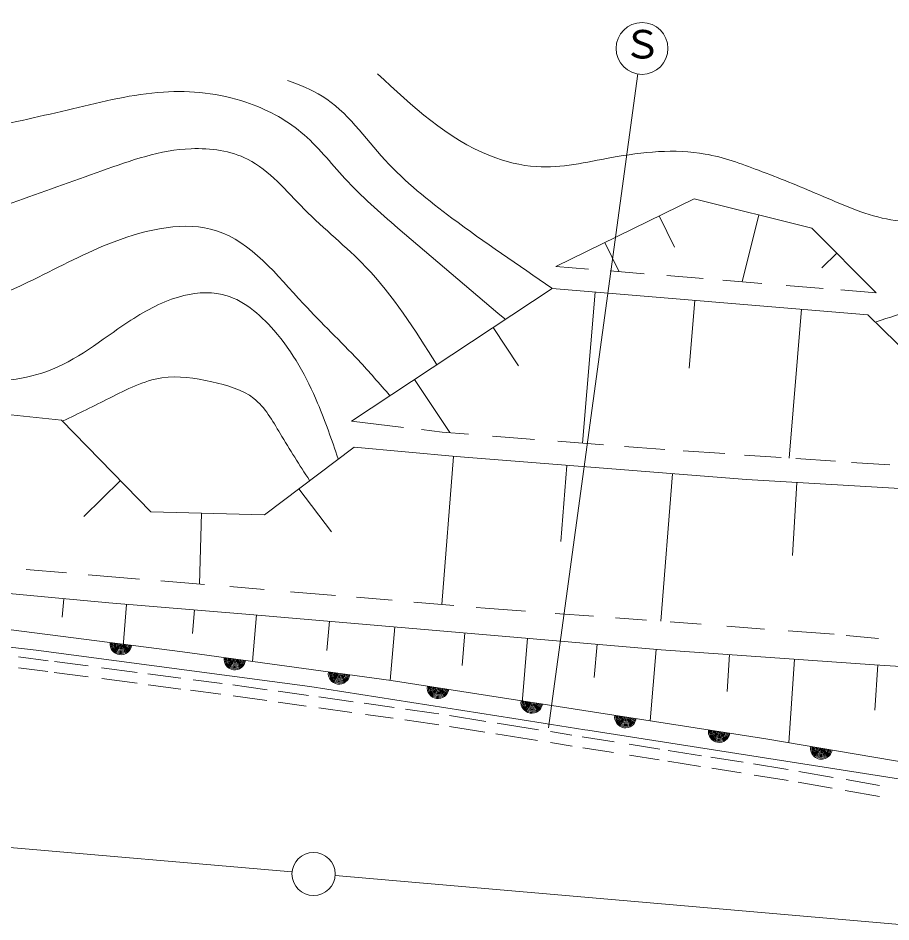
# Model space of a CAD drawing. Units: millimetres, scale not verified. Extents: x 40000 to 680000, y 20000 to 380000.
# Drawn here: x 354268 to 394668, y 279612 to 321459 of the extents above; entities that cross this region are included whole.
import ezdxf
from ezdxf.enums import TextEntityAlignment as Align

# ---------------------------------------------------------------- set-up
doc = ezdxf.new("R2010")
doc.units = ezdxf.units.MM
doc.header["$LTSCALE"] = 1000
for name, color, linetype, lineweight in [('M-BGD', 7, 'Continuous', 13), ('M-BMK', 2, 'Continuous', 13), ('M-BMK-SRVR', 3, 'Continuous', 13), ('M-STR-HTXT', 7, 'Continuous', 13)]:
    doc.layers.add(name, color=color, linetype=linetype, lineweight=lineweight)
doc.styles.add('ＭＳ ゴシック', font='')
doc.styles.get('ＭＳ ゴシック').set_extended_font_data('MS Gothic')

msp = doc.modelspace()

# ---------------------------------------------------------------- linework, layer by layer
at = {"layer": 'M-BGD'}
for p, q in [((385562, 313096), (379160, 309959)), ((391005, 311735), (385562, 313096)), ((384646, 310847), (383935, 312298)), ((387783, 309251), (388557, 312347)), ((393984, 308742), (391005, 311735)), ((382094, 309718), (381431, 311072)), ((391477, 309888), (392164, 310571)), ((379160, 309959), (380664, 309836)), ((381671, 309753), (383242, 309624)), ((384288, 309538), (385980, 309399)), ((386881, 309325), (388685, 309177)), ((378981, 308939), (369701, 302800)), ((393599, 307721), (378981, 308939)), ((389813, 309084), (391533, 308943)), ((392350, 308876), (393984, 308742)), ((380388, 301777), (380971, 308773)), ((385336, 305256), (385597, 308388)), ((389955, 301087), (390529, 307977)), ((400933, 300516), (393599, 307721)), ((377428, 305364), (376256, 307136)), ((374254, 302266), (372622, 304733)), ((356273, 302842), (352080, 303276)), ((360418, 298601), (356273, 302842)), ((369701, 302800), (372108, 302510)), ((372941, 302409), (373890, 302295)), ((373890, 302295), (375117, 302197)), ((376222, 302109), (378171, 301953)), ((379257, 301867), (381363, 301699)), ((369816, 301589), (365671, 298456)), ((374540, 301156), (369816, 301589)), ((382342, 301621), (382953, 301572)), ((382953, 301572), (384208, 301485)), ((385058, 301427), (386982, 301293)), ((373874, 294308), (374415, 301165)), ((387987, 300095), (374540, 301156)), ((387889, 301230), (389587, 301112)), ((390263, 301066), (392099, 300938)), ((392847, 300886), (394623, 300773)), ((379386, 297218), (379664, 300751)), ((357309, 298380), (359009, 300042)), ((384020, 293531), (384559, 300365)), ((401000, 299324), (387987, 300095)), ((368778, 297668), (367270, 299664)), ((390106, 296581), (390306, 299958)), ((365671, 298456), (360418, 298601)), ((362671, 295255), (362761, 298537)), ((356502, 295769), (354640, 295924)), ((359894, 295487), (357510, 295685)), ((358463, 294381), (348405, 295329)), ((361619, 295344), (360877, 295406)), ((362893, 295236), (361619, 295344)), ((365663, 295002), (364075, 295136)), ((368967, 294723), (366883, 294899)), ((371583, 294502), (369929, 294642)), ((356301, 293728), (356382, 294577)), ((364999, 293853), (358463, 294381)), ((359134, 292380), (359290, 294314)), ((374440, 294260), (372583, 294417)), ((362347, 292968), (362435, 294060)), ((384028, 292211), (364999, 293853)), ((365113, 291674), (365299, 293827)), ((375882, 294139), (375478, 294173)), ((377749, 293999), (375882, 294139)), ((380902, 293764), (379129, 293896)), ((361885, 292118), (350445, 293578)), ((368565, 292173), (368683, 293535)), ((383357, 293581), (381925, 293688)), ((385891, 293392), (384456, 293499)), ((371492, 290795), (371706, 293274)), ((374818, 291482), (374948, 292995)), ((388821, 293173), (387074, 293304)), ((392039, 292933), (389905, 293092)), ((355108, 292192), (348979, 292920)), ((377594, 289756), (377852, 292744)), ((394093, 292737), (392593, 292880)), ((367769, 290513), (355108, 292192)), ((371539, 290789), (361885, 292118)), ((380932, 290930), (381065, 292467)), ((383522, 288922), (383808, 292230)), ((393901, 291520), (384028, 292211)), ((355661, 291706), (354285, 291887)), ((387081, 290273), (387201, 291989)), ((389940, 287906), (390210, 291778)), ((355649, 291203), (354294, 291381)), ((357516, 291462), (355957, 291667)), ((359781, 291164), (358125, 291382)), ((401783, 290987), (393901, 291520)), ((393921, 289410), (394068, 291509)), ((357504, 290959), (355942, 291165)), ((359785, 290659), (358142, 290875)), ((361795, 290899), (360267, 291100)), ((361793, 290395), (360293, 290592)), ((363713, 290646), (362375, 290822)), ((364840, 290498), (364201, 290582)), ((365803, 290363), (364840, 290498)), ((377214, 289028), (367769, 290513)), ((388884, 288087), (371539, 290789)), ((363649, 290150), (362245, 290335)), ((364773, 290003), (364225, 290075)), ((365786, 289861), (364773, 290003)), ((367703, 290097), (366304, 290293)), ((369782, 289806), (368195, 290028)), ((367605, 289606), (366312, 289787)), ((371680, 289540), (370291, 289734)), ((369715, 289310), (368182, 289525)), ((371623, 289043), (370342, 289222)), ((373514, 289283), (372192, 289468)), ((373739, 289247), (373514, 289283)), ((375923, 288899), (374236, 289168)), ((373440, 288788), (372163, 288967)), ((373741, 288740), (373440, 288788)), ((378360, 288511), (376442, 288816)), ((378952, 288755), (377214, 289028)), ((380500, 288512), (378952, 288755)), ((375874, 288400), (374230, 288662)), ((379898, 288266), (378913, 288422)), ((380633, 288491), (380500, 288512)), ((392364, 286650), (380633, 288491)), ((378309, 288012), (376375, 288320)), ((379921, 287755), (378906, 287917)), ((381856, 287954), (380379, 288189)), ((409411, 284579), (388884, 288087)), ((381825, 287452), (380413, 287677)), ((383968, 287617), (382550, 287843)), ((385905, 287308), (384351, 287556)), ((383945, 287114), (382565, 287334)), ((387831, 287002), (386335, 287240)), ((385851, 286811), (384346, 287051)), ((387731, 286511), (386375, 286727)), ((389806, 286687), (388305, 286926)), ((389919, 286667), (389806, 286687)), ((402962, 284971), (392364, 286650)), ((389724, 286194), (388340, 286414)), ((391999, 286306), (390406, 286583)), ((389907, 286162), (389724, 286194)), ((391944, 285808), (390372, 286081)), ((394141, 285934), (392596, 286203)), ((394144, 285426), (392547, 285703))]:
    msp.add_line(p, q, dxfattribs=at)
for centre, radius, start, end in [((359025, 292483), 500, 172.7273, 352.7273), ((359025, 292483), 500, 172.7273, 352.7273), ((359025, 292483), 450, 172.7273, 352.7273), ((359025, 292483), 400, 172.7273, 352.7273), ((359025, 292483), 350, 172.7273, 352.7273), ((359025, 292483), 300, 172.7273, 352.7273), ((359025, 292483), 250, 172.7273, 352.7273), ((359025, 292483), 200, 172.7273, 352.7273), ((359025, 292483), 150, 172.7273, 352.7273), ((359025, 292483), 100, 172.7273, 352.7273), ((359025, 292483), 50, 172.7273, 352.7273), ((364299, 291786), 500, 172.1598, 352.1598), ((364299, 291786), 500, 172.1598, 352.1598), ((364299, 291786), 450, 172.1598, 352.1598), ((364299, 291786), 400, 172.1598, 352.1598), ((364299, 291786), 350, 172.1598, 352.1598), ((364299, 291786), 300, 172.1598, 352.1598), ((364299, 291786), 250, 172.1598, 352.1598), ((364299, 291786), 200, 172.1598, 352.1598), ((364299, 291786), 150, 172.1598, 352.1598), ((364299, 291786), 100, 172.1598, 352.1598), ((364299, 291786), 50, 172.1598, 352.1598), ((369125, 291121), 500, 172.1598, 352.1598), ((369125, 291121), 500, 172.1598, 352.1598), ((369125, 291121), 450, 172.1598, 352.1598), ((369125, 291121), 400, 172.1598, 352.1598), ((369125, 291121), 350, 172.1598, 352.1598), ((369125, 291121), 300, 172.1598, 352.1598), ((369125, 291121), 250, 172.1598, 352.1598), ((369125, 291121), 200, 172.1598, 352.1598), ((369125, 291121), 150, 172.1598, 352.1598), ((369125, 291121), 100, 172.1598, 352.1598), ((369125, 291121), 50, 172.1598, 352.1598), ((373707, 290451), 500, 171.1457, 351.1457), ((373707, 290451), 500, 171.1457, 351.1457), ((373707, 290451), 450, 171.1457, 351.1457), ((373707, 290451), 400, 171.1457, 351.1457), ((373707, 290451), 350, 171.1457, 351.1457), ((373707, 290451), 300, 171.1457, 351.1457), ((373707, 290451), 250, 171.1457, 351.1457), ((373707, 290451), 200, 171.1457, 351.1457), ((373707, 290451), 150, 171.1457, 351.1457), ((373707, 290451), 100, 171.1457, 351.1457), ((373707, 290451), 50, 171.1457, 351.1457), ((378043, 289776), 500, 171.1457, 351.1457), ((378043, 289776), 500, 171.1457, 351.1457), ((378043, 289776), 450, 171.1457, 351.1457), ((378043, 289776), 400, 171.1457, 351.1457), ((378043, 289776), 350, 171.1457, 351.1457), ((378043, 289776), 300, 171.1457, 351.1457), ((378043, 289776), 250, 171.1457, 351.1457), ((378043, 289776), 200, 171.1457, 351.1457), ((378043, 289776), 150, 171.1457, 351.1457), ((378043, 289776), 100, 171.1457, 351.1457), ((378043, 289776), 50, 171.1457, 351.1457), ((382380, 289100), 500, 171.1457, 351.1457), ((382380, 289100), 500, 171.1457, 351.1457), ((382380, 289100), 450, 171.1457, 351.1457), ((382380, 289100), 400, 171.1457, 351.1457), ((382380, 289100), 350, 171.1457, 351.1457), ((382380, 289100), 300, 171.1457, 351.1457), ((382380, 289100), 250, 171.1457, 351.1457), ((382380, 289100), 200, 171.1457, 351.1457), ((382380, 289100), 150, 171.1457, 351.1457), ((382380, 289100), 100, 171.1457, 351.1457), ((382380, 289100), 50, 171.1457, 351.1457), ((386716, 288425), 500, 171.1457, 351.1457), ((386716, 288425), 500, 171.1457, 351.1457), ((386716, 288425), 450, 171.1457, 351.1457), ((386716, 288425), 400, 171.1457, 351.1457), ((386716, 288425), 350, 171.1457, 351.1457), ((386716, 288425), 300, 171.1457, 351.1457), ((386716, 288425), 250, 171.1457, 351.1457), ((386716, 288425), 200, 171.1457, 351.1457), ((386716, 288425), 150, 171.1457, 351.1457), ((386716, 288425), 100, 171.1457, 351.1457), ((386716, 288425), 50, 171.1457, 351.1457), ((391450, 287648), 500, 170.3011, 350.3011), ((391450, 287648), 500, 170.3011, 350.3011), ((391450, 287648), 450, 170.3011, 350.3011), ((391450, 287648), 400, 170.3011, 350.3011), ((391450, 287648), 350, 170.3011, 350.3011), ((391450, 287648), 300, 170.3011, 350.3011), ((391450, 287648), 250, 170.3011, 350.3011), ((391450, 287648), 200, 170.3011, 350.3011), ((391450, 287648), 150, 170.3011, 350.3011), ((391450, 287648), 100, 170.3011, 350.3011), ((391450, 287648), 50, 170.3011, 350.3011)]:
    msp.add_arc(centre, radius, start, end, dxfattribs=at)
for points, knots in [([(376791, 307539), (375137, 308929), (373483, 310320), (371847, 311734), (370999, 312466), (370157, 313205), (369396, 314029), (368728, 314752), (368123, 315540), (367373, 316168), (366628, 316792), (365740, 317258), (364806, 317569), (363579, 317976), (362273, 318115), (360994, 318035), (359571, 317947), (358182, 317587), (356792, 317257), (355405, 316928), (354018, 316629), (352630, 316324), (351051, 315977), (349472, 315622), (347884, 315312), (345131, 314776), (342354, 314376), (339560, 314068), (337206, 313808), (334841, 313614), (332480, 313679), (330501, 313733), (328524, 313969), (326567, 314301), (324824, 314597), (323097, 314969), (321394, 315429), (318881, 316107), (316422, 316975), (313964, 317841), (312074, 318506), (310186, 319170), (308323, 319903), (307058, 320400), (305804, 320929), (304550, 321459)], [0, 0, 0, 0, 1, 1, 1, 2, 2, 2, 3, 3, 3, 4, 4, 4, 5, 5, 5, 6, 6, 6, 7, 7, 7, 8, 8, 8, 9, 9, 9, 10, 10, 10, 11, 11, 11, 12, 12, 12, 13, 13, 13, 14, 14, 14, 15, 15, 15, 15]), ([(371482, 303973), (370999, 304528), (370517, 305083), (370020, 305614), (369196, 306495), (368333, 307310), (367481, 308230), (366252, 309558), (365045, 311105), (363455, 311615), (362012, 312078), (360253, 311687), (358710, 311103), (357382, 310599), (356214, 309953), (354991, 309359), (353378, 308575), (351670, 307883), (349914, 307461), (348118, 307030), (346270, 306881), (344425, 306691), (339902, 306227), (335390, 305516), (330884, 305589), (328094, 305634), (325306, 305979), (322498, 306255), (320655, 306437), (318804, 306589), (317035, 307051), (314963, 307592), (313003, 308559), (311034, 309461), (309827, 310015), (308615, 310543), (307450, 311161), (305388, 312255), (303471, 313628), (301520, 314924), (301020, 315256), (300517, 315583), (300006, 315898), (299120, 316446), (298208, 316957), (297365, 317565), (296769, 317995), (296208, 318473), (295647, 318950)], [0, 0, 0, 0, 1, 1, 1, 2, 2, 2, 3, 3, 3, 4, 4, 4, 5, 5, 5, 6, 6, 6, 7, 7, 7, 8, 8, 8, 9, 9, 9, 10, 10, 10, 11, 11, 11, 12, 12, 12, 13, 13, 13, 14, 14, 14, 15, 15, 15, 16, 16, 16, 16]), ([(460680, 313588), (459617, 313333), (458554, 313078), (457479, 313019), (456104, 312943), (454709, 313189), (453322, 313077), (452592, 313018), (451865, 312860), (451192, 312576), (450037, 312087), (449045, 311225), (447892, 310780), (447030, 310447), (446078, 310347), (445135, 310237), (442952, 309981), (440817, 309667), (438661, 309610), (436748, 309560), (434819, 309712), (432897, 309861), (431344, 309981), (429795, 310098), (428260, 310320), (426146, 310625), (424057, 311127), (421994, 311698), (420860, 312013), (419734, 312348), (418611, 312701), (417643, 313005), (416678, 313323), (415687, 313536), (414659, 313757), (413605, 313866), (412554, 313912), (410732, 313993), (408921, 313887), (407082, 313871), (405717, 313858), (404337, 313895), (403031, 313578), (402181, 313372), (401363, 313017), (400524, 312743), (399601, 312441), (398653, 312237), (397684, 312116), (396612, 311982), (395514, 311950), (394468, 312158), (393385, 312373), (392359, 312846), (391335, 313286), (390407, 313684), (389480, 314056), (388536, 314414), (387730, 314719), (386912, 315015), (386072, 315165), (384655, 315420), (383178, 315262), (381728, 314998), (380563, 314786), (379415, 314506), (378261, 314581), (377537, 314627), (376811, 314814), (376131, 315082), (374123, 315873), (372516, 317378), (370909, 318883)], [0, 0, 0, 0, 1, 1, 1, 2, 2, 2, 3, 3, 3, 4, 4, 4, 5, 5, 5, 6, 6, 6, 7, 7, 7, 8, 8, 8, 9, 9, 9, 10, 10, 10, 11, 11, 11, 12, 12, 12, 13, 13, 13, 14, 14, 14, 15, 15, 15, 16, 16, 16, 17, 17, 17, 18, 18, 18, 19, 19, 19, 20, 20, 20, 21, 21, 21, 22, 22, 22, 23, 23, 23, 24, 24, 24, 24]), ([(378977, 308962), (377418, 310019), (375858, 311075), (374350, 312198), (373255, 313014), (372187, 313864), (371253, 314886), (370307, 315921), (369498, 317131), (368338, 317846), (367848, 318148), (367296, 318362), (366743, 318575)], [0, 0, 0, 0, 1, 1, 1, 2, 2, 2, 3, 3, 3, 4, 4, 4, 4]), ([(294901, 316854), (295984, 316046), (297067, 315238), (298162, 314447), (298383, 314288), (298605, 314129), (298827, 313971), (299049, 313813), (299272, 313656), (299495, 313500), (300835, 312561), (302179, 311632), (303521, 310693), (305455, 309340), (307384, 307966), (309479, 306885), (311786, 305693), (314293, 304857), (316849, 304366), (319157, 303923), (321505, 303762), (323851, 303691), (327496, 303580), (331136, 303687), (334783, 303814), (337839, 303920), (340901, 304040), (343935, 304182), (346501, 304302), (349048, 304438), (351674, 304551), (353019, 304608), (354384, 304660), (355605, 305103), (356951, 305593), (358121, 306559), (359351, 307376), (360084, 307862), (360838, 308296), (361685, 308543), (362345, 308735), (363060, 308815), (363712, 308666), (364647, 308451), (365449, 307764), (366107, 307007), (366998, 305985), (367625, 304835), (368134, 303629), (368489, 302789), (368786, 301922), (369084, 301055)], [0, 0, 0, 0, 1, 1, 1, 2, 2, 2, 3, 3, 3, 4, 4, 4, 5, 5, 5, 6, 6, 6, 7, 7, 7, 8, 8, 8, 9, 9, 9, 10, 10, 10, 11, 11, 11, 12, 12, 12, 13, 13, 13, 14, 14, 14, 15, 15, 15, 16, 16, 16, 17, 17, 17, 17]), ([(373634, 305430), (372631, 307025), (371629, 308620), (370353, 309949), (369462, 310877), (368438, 311675), (367507, 312616), (366674, 313457), (365915, 314412), (364891, 314924), (364110, 315314), (363175, 315447), (362275, 315411), (360836, 315354), (359486, 314866), (358146, 314385), (356756, 313887), (355378, 313397), (353991, 312898), (351865, 312132), (349719, 311345), (347503, 310974), (345614, 310659), (343674, 310646), (341758, 310461), (340359, 310326), (338972, 310100), (337578, 309949), (335723, 309747), (333853, 309680), (331987, 309589), (330192, 309502), (328399, 309392), (326601, 309410), (324814, 309427), (323021, 309571), (321267, 309897), (319721, 310185), (318205, 310616), (316702, 311103), (314176, 311921), (311687, 312900), (309419, 314257), (308655, 314714), (307917, 315213), (307175, 315705), (307052, 315787), (306928, 315869), (306804, 315951), (306680, 316032), (306556, 316114), (306432, 316195), (306308, 316276), (306183, 316356), (306059, 316437)], [0, 0, 0, 0, 1, 1, 1, 2, 2, 2, 3, 3, 3, 4, 4, 4, 5, 5, 5, 6, 6, 6, 7, 7, 7, 8, 8, 8, 9, 9, 9, 10, 10, 10, 11, 11, 11, 12, 12, 12, 13, 13, 13, 14, 14, 14, 15, 15, 15, 16, 16, 16, 17, 17, 17, 18, 18, 18, 18]), ([(427348, 307054), (426391, 307361), (425433, 307667), (424470, 307969), (423523, 308266), (422570, 308559), (421673, 308978), (420517, 309517), (419453, 310264), (418281, 310766), (417254, 311205), (416143, 311455), (415025, 311591), (413407, 311787), (411774, 311743), (410165, 311545), (407868, 311262), (405622, 310663), (403380, 310078), (401447, 309574), (399516, 309079), (397603, 308519), (396392, 308164), (395188, 307783), (393984, 307402)], [0, 0, 0, 0, 1, 1, 1, 2, 2, 2, 3, 3, 3, 4, 4, 4, 5, 5, 5, 6, 6, 6, 7, 7, 7, 8, 8, 8, 8]), ([(356353, 302806), (357064, 303153), (357775, 303499), (358498, 303864), (359286, 304261), (360087, 304679), (360928, 304802), (361674, 304912), (362450, 304789), (363229, 304618), (363938, 304463), (364649, 304268), (365181, 303845), (365695, 303437), (366042, 302818), (366396, 302225), (366844, 301474), (367301, 300763), (367758, 300053)], [0, 0, 0, 0, 1, 1, 1, 2, 2, 2, 3, 3, 3, 4, 4, 4, 5, 5, 5, 6, 6, 6, 6])]:
    msp.add_open_spline(points, degree=3, knots=knots, dxfattribs=at)
at = {"layer": 'M-BMK'}
for p, q in [((313396, 286567), (366933, 281935)), ((368948, 281759), (466572, 273304))]:
    msp.add_line(p, q, dxfattribs=at)
at = {"layer": 'M-BMK-SRVR'}
msp.add_circle((367945, 281832), 1000, dxfattribs=at)
at = {"layer": 'M-STR-HTXT'}
msp.add_line((378819, 288601), (382954, 318870), dxfattribs=at)
msp.add_circle((383149, 320054), 1200, dxfattribs=at)

# ---------------------------------------------------------------- texts
at = {"layer": 'M-STR-HTXT', "style": 'ＭＳ ゴシック'}
msp.add_text('Ｓ', height=1320, dxfattribs=at).set_placement((382259, 319193), align=Align.BOTTOM_LEFT)

doc.saveas('drawing.dxf')
